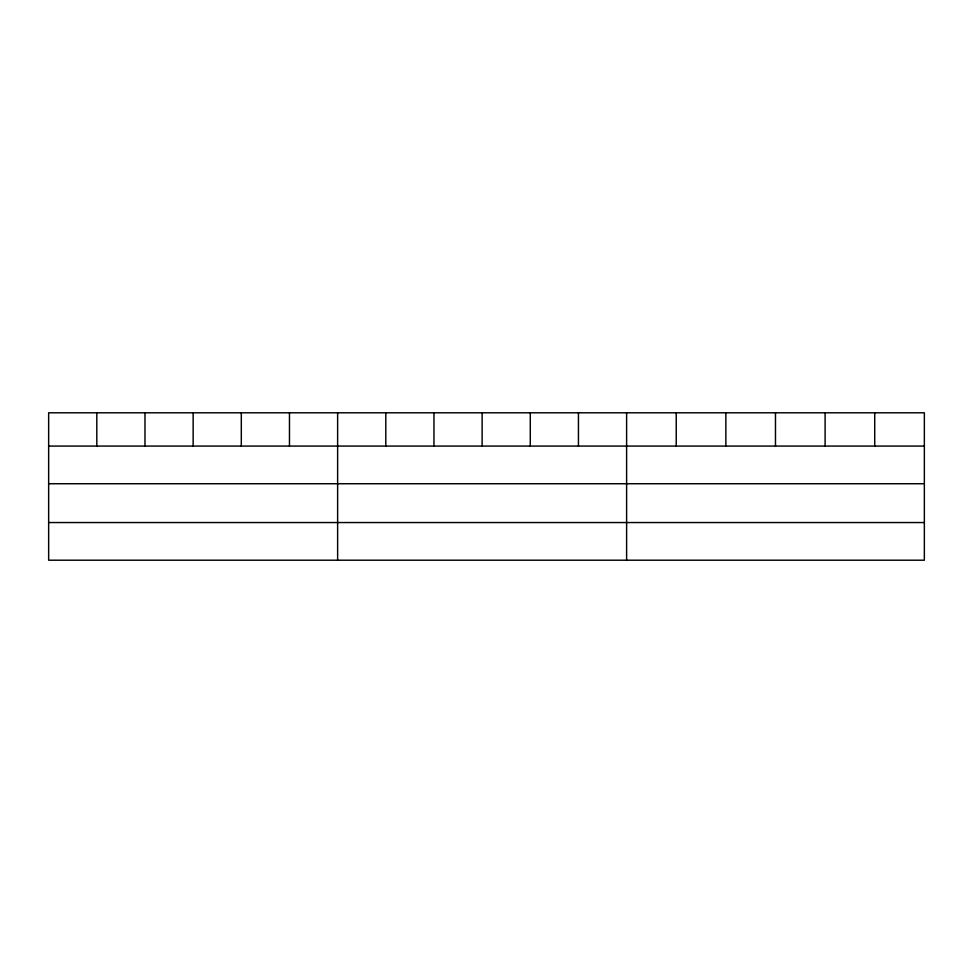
<?xml version="1.0" encoding="UTF-8"?>
<svg xmlns="http://www.w3.org/2000/svg" width="973" height="973" viewBox="0 0 973 973"><rect width="100%" height="100%" fill="white"/><g stroke="black" fill="none" stroke-linecap="round" stroke-linejoin="round"><path stroke-width="1.46" d="M924.35 483.739L924.35 412.795L48.65 412.795L48.65 560.205L924.35 560.205L924.35 483.739L48.65 483.739M48.65 446.072L924.35 446.072M48.65 522.55L924.35 522.55M874.727 412.795L874.727 446.072M825.104 412.795L825.104 446.072M775.481 412.795L775.481 446.072M725.858 412.795L725.858 446.072M676.235 412.795L676.235 446.072M626.612 412.795L626.612 560.205M578.449 412.795L578.449 446.072M530.285 412.795L530.285 446.072M482.121 412.795L482.121 446.072M433.958 412.795L433.958 446.072M385.795 412.795L385.795 446.072M337.631 412.795L337.631 560.205M289.468 412.795L289.468 446.072M241.304 412.795L241.304 446.072M193.141 412.795L193.141 446.072M144.977 412.795L144.977 446.072M96.813 412.795L96.813 446.072"/></g></svg>
